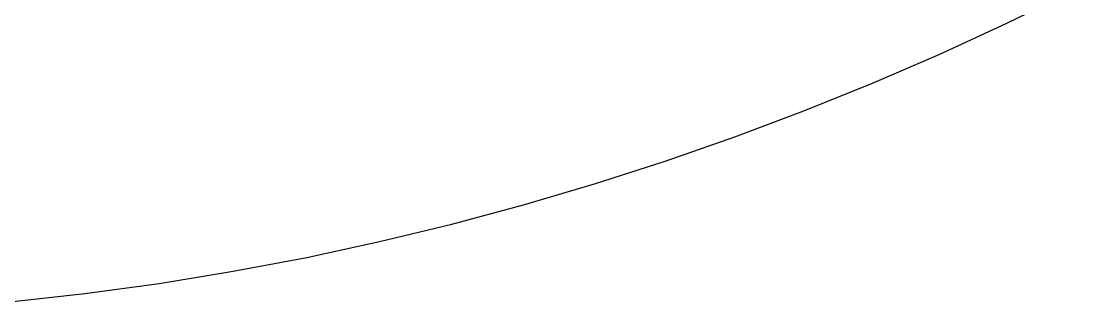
# Model space of a CAD drawing. Header units: millimetres. Extents: x 974 to 5700, y -47 to 3256.
# Drawn here: x 2639.538 to 2641.841, y 1194.47 to 1195.085 of the extents above; entities that cross this region are included whole.
import ezdxf

# ---------------------------------------------------------------- set-up
doc = ezdxf.new("R2010")
doc.units = ezdxf.units.MM
doc.header["$MEASUREMENT"] = 0
doc.layers.add('Utwórz2D linie widoczne', color=7, linetype='Continuous', true_color=0x000000)

msp = doc.modelspace()

# ---------------------------------------------------------------- linework, layer by layer
at = {"layer": 'Utwórz2D linie widoczne'}
for p, q in [((2641.696, 1195.0795), (2641.8407, 1195.1503)), ((2641.5496, 1195.0121), (2641.696, 1195.0795)), ((2641.4015, 1194.9482), (2641.5496, 1195.0121)), ((2641.2518, 1194.8878), (2641.4015, 1194.9482)), ((2641.1006, 1194.8309), (2641.2518, 1194.8878)), ((2640.9478, 1194.7776), (2641.1006, 1194.8309)), ((2640.7936, 1194.728), (2640.9478, 1194.7776)), ((2640.638, 1194.6821), (2640.7936, 1194.728)), ((2640.481, 1194.64), (2640.638, 1194.6821)), ((2640.3227, 1194.6017), (2640.481, 1194.64)), ((2640.1632, 1194.5673), (2640.3227, 1194.6017)), ((2640.0024, 1194.5369), (2640.1632, 1194.5673)), ((2639.8405, 1194.5104), (2640.0024, 1194.5369)), ((2639.6775, 1194.488), (2639.8405, 1194.5104)), ((2639.5134, 1194.4697), (2639.6775, 1194.488))]:
    msp.add_line(p, q, dxfattribs=at)

doc.saveas('drawing.dxf')
